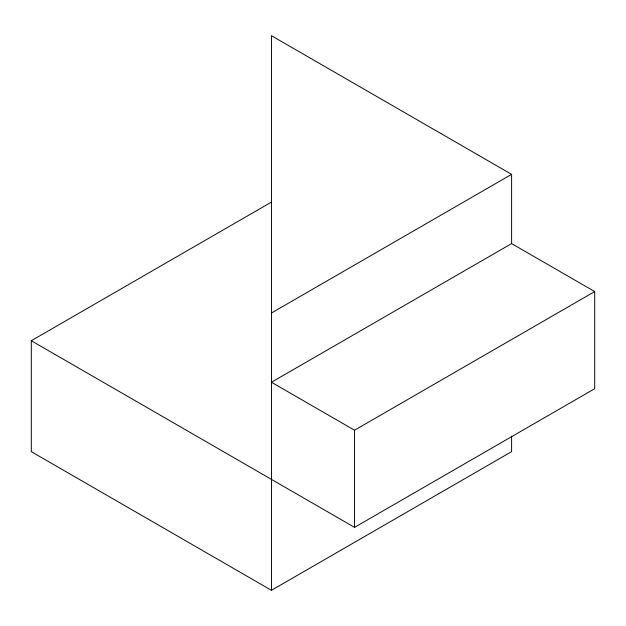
<?xml version="1.0" encoding="UTF-8"?>
<svg xmlns="http://www.w3.org/2000/svg" width="626" height="626" viewBox="0 0 626 626"><rect width="100%" height="100%" fill="white"/><g stroke="black" fill="none" stroke-linecap="round" stroke-linejoin="round"><path stroke-width="0.94" d="M511.606 436.087L511.606 451.651L271.457 590.302L31.3 451.651L31.3 340.732L271.457 202.081M271.457 313L511.606 174.349L511.606 243.592L271.457 382.243L354.543 430.218L594.7 291.567L594.7 388.707L354.543 527.358L31.3 340.732M511.606 174.349L271.457 35.698L271.457 590.302M511.606 243.592L594.7 291.567M354.543 430.218L354.543 527.358"/></g></svg>
